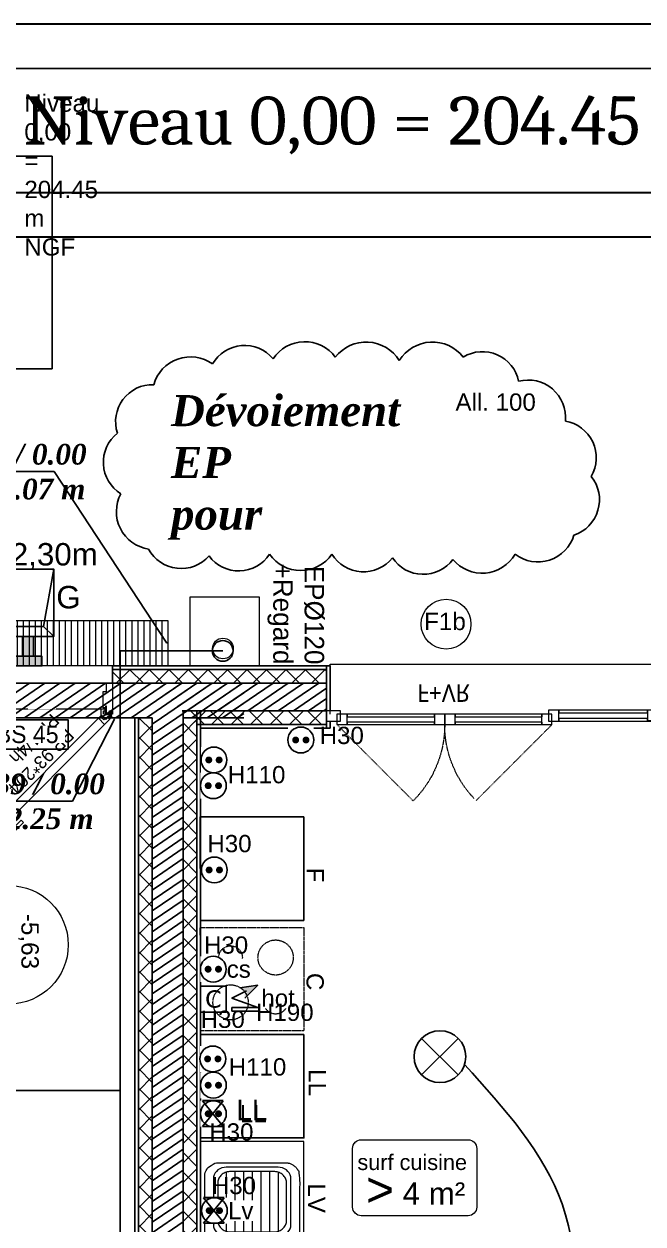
# Model space of a CAD drawing. Header units: millimetres. Extents: x 522027 to 600964, y -380282 to -298602.
# Drawn here: x 572966 to 576556, y -338889 to -331936 of the extents above; entities that cross this region are included whole.
import ezdxf

# ---------------------------------------------------------------- set-up
doc = ezdxf.new("R2010")
doc.units = ezdxf.units.MM
doc.set_wipeout_variables(frame=1)
doc.linetypes.add('Style de ligne -1', pattern=[0.41664, 0.20828, -0.20836])
doc.linetypes.add('Style de ligne -16', pattern=[0.192476, 0.123031, -0.069444])
for name, color, linetype in [('3-BAT C-Niveau -2', 7, 'Continuous'), ('prlm-EAU-EF', 161, 'Continuous'), ('prlm-EAU-EP', 141, 'Continuous'), ('prlm-EAU-EPEXT', 145, 'Continuous'), ('prlm-MOD', 64, 'Continuous')]:
    doc.layers.add(name, color=color, linetype=linetype)
doc.layers.add('prlm-ELEC-CFO', color=1, linetype='Continuous', lineweight=25)
doc.layers.add('prlm-ELEC-SSI', color=6, linetype='Continuous', lineweight=25)
doc.styles.add('Arial', font='arial.ttf')
doc.styles.add('Futura Book', font='')
doc.styles.add('Futura Std Book', font='')
doc.styles.add('Helvetica', font='arial.ttf')
doc.styles.add('Lucida Grande', font='')
doc.styles.add('prlm-eau-ep', font='timesbi.ttf', dxfattribs={"height": 18})
doc.styles.add('prlm-elec-cfo', font='comic.ttf', dxfattribs={"height": 12})
doc.styles.add('prlm-mod', font='cambriaz.ttf', dxfattribs={"height": 18})
doc.styles.add('prlm-sejc', font='arial.ttf', dxfattribs={"height": 20})
doc.styles.get("Standard").update_dxf_attribs({"font": 'arial.ttf'})
doc.styles.get('Futura Book').set_extended_font_data('Futura Book')
doc.styles.get('Futura Std Book').set_extended_font_data('Futura Std Book')
doc.styles.get('Lucida Grande').set_extended_font_data('Lucida Grande')
pattern_1 = [(34.276399, (505201.977, 142745.115), (-23.42441, 44.173488), [])]

# ---------------------------------------------------------------- blocks, each defined once
blk = doc.blocks.new('Evier 01 100x60')
at = {"color": 7, "linetype": 'Continuous', "lineweight": 13}
for p, q in [((7.5, -20), (42.5, -20)), ((7.88, -15), (42.12, -15)), ((42.12, -15), (42.5, -15)), ((7.5, -25), (42.5, -25)), ((7.5, -30), (42.5, -30)), ((7.5, -35), (42.5, -35)), ((7.5, -40), (42.5, -40)), ((7.88, -45), (42.12, -45)), ((42.12, -45), (42.5, -45))]:
    blk.add_line(p, q, dxfattribs=at)
at = {"color": 7, "linetype": 'Continuous', "lineweight": 13, "flags": 128}
for points in [[(-10, 0), (110, 0), (110, -60), (-10, -60)], [(50, -15), (50.11, -13.7), (50.45, -12.43), (51, -11.25), (51.75, -10.18), (52.68, -9.25), (53.75, -8.5), (54.93, -7.95), (56.2, -7.61), (57.5, -7.5), (87.5, -7.5), (88.8, -7.61), (90.07, -7.95), (91.25, -8.5), (92.32, -9.25), (93.25, -10.18), (94, -11.25), (94.55, -12.43), (94.89, -13.7), (95, -15), (95, -45), (94.89, -46.3), (94.55, -47.57), (94, -48.75), (93.25, -49.82), (92.32, -50.75), (91.25, -51.5), (90.07, -52.05), (88.8, -52.39), (87.5, -52.5), (57.5, -52.5), (56.2, -52.39), (54.93, -52.05), (53.75, -51.5), (52.68, -50.75), (51.75, -49.82), (51, -48.75), (50.45, -47.57), (50.11, -46.3), (50, -45), (50, -45), (45, -45), (44.9, -46.3), (44.6, -47.57), (44.11, -48.75), (43.44, -49.82), (42.62, -50.75), (41.67, -51.5), (40.61, -52.05), (39.49, -52.39), (38.33, -52.5), (11.67, -52.5), (10.51, -52.39), (9.39, -52.05), (8.33, -51.5), (7.38, -50.75), (6.56, -49.82), (5.89, -48.75), (5.4, -47.57), (5.1, -46.3), (5, -45), (5, -15), (5, -15), (5.1, -13.7), (5.4, -12.43), (5.89, -11.25), (6.56, -10.18), (7.38, -9.25), (8.33, -8.5), (9.39, -7.95), (10.51, -7.61), (11.67, -7.5), (38.33, -7.5), (39.49, -7.61), (40.61, -7.95), (41.67, -8.5), (42.62, -9.25), (43.44, -10.18), (44.11, -11.25), (44.6, -12.43), (44.9, -13.7), (45, -15), (50, -15)], [(35.83, -10), (36.41, -10.03), (36.99, -10.11), (37.56, -10.26), (38.11, -10.45), (38.65, -10.7), (39.17, -11), (39.66, -11.36), (40.12, -11.75), (40.55, -12.2), (40.94, -12.68), (41.29, -13.2), (41.61, -13.75), (41.88, -14.33), (42.1, -14.93), (42.27, -15.56), (42.4, -16.2), (42.47, -16.85), (42.5, -17.5), (42.5, -42.5), (42.5, -42.5), (42.47, -43.15), (42.4, -43.8), (42.27, -44.44), (42.1, -45.07), (41.88, -45.67), (41.61, -46.25), (41.29, -46.8), (40.94, -47.32), (40.55, -47.8), (40.12, -48.25), (39.66, -48.64), (39.17, -49), (38.65, -49.3), (38.11, -49.55), (37.56, -49.74), (36.99, -49.89), (36.41, -49.97), (35.83, -50), (14.17, -50), (13.59, -49.97), (13.01, -49.89), (12.44, -49.74), (11.89, -49.55), (11.35, -49.3), (10.83, -49), (10.34, -48.64), (9.88, -48.25), (9.45, -47.8), (9.06, -47.32), (8.71, -46.8), (8.39, -46.25), (8.12, -45.67), (7.9, -45.07), (7.73, -44.44), (7.6, -43.8), (7.53, -43.15), (7.5, -42.5), (7.5, -17.5), (7.53, -16.85), (7.6, -16.2), (7.73, -15.56), (7.9, -14.93), (8.12, -14.33), (8.39, -13.75), (8.71, -13.2), (9.06, -12.68), (9.45, -12.2), (9.88, -11.75), (10.34, -11.36), (10.83, -11), (11.35, -10.7), (11.89, -10.45), (12.44, -10.26), (13.01, -10.11), (13.59, -10.03), (14.17, -10), (35.83, -10)], [(85.83, -10), (86.41, -10.03), (86.99, -10.1), (87.56, -10.23), (88.11, -10.4), (88.65, -10.62), (89.17, -10.89), (89.66, -11.21), (90.12, -11.56), (90.55, -11.95), (90.94, -12.38), (91.29, -12.84), (91.61, -13.33), (91.88, -13.85), (92.1, -14.39), (92.27, -14.94), (92.4, -15.51), (92.47, -16.09), (92.5, -16.67), (92.5, -43.33), (92.5, -43.33), (92.47, -43.91), (92.4, -44.49), (92.27, -45.06), (92.1, -45.61), (91.88, -46.15), (91.61, -46.67), (91.29, -47.16), (90.94, -47.62), (90.55, -48.05), (90.12, -48.44), (89.66, -48.79), (89.17, -49.11), (88.65, -49.38), (88.11, -49.6), (87.56, -49.77), (86.99, -49.9), (86.41, -49.97), (85.83, -50), (59.17, -50), (59.17, -50), (58.59, -49.97), (58.01, -49.9), (57.44, -49.77), (56.89, -49.6), (56.35, -49.38), (55.83, -49.11), (55.34, -48.79), (54.88, -48.44), (54.45, -48.05), (54.06, -47.62), (53.71, -47.16), (53.39, -46.67), (53.12, -46.15), (52.9, -45.61), (52.73, -45.06), (52.6, -44.49), (52.53, -43.91), (52.5, -43.33), (52.5, -16.67), (52.53, -16.09), (52.6, -15.51), (52.73, -14.94), (52.9, -14.39), (53.12, -13.85), (53.39, -13.33), (53.71, -12.84), (54.06, -12.38), (54.45, -11.95), (54.88, -11.56), (55.34, -11.21), (55.83, -10.89), (56.35, -10.62), (56.89, -10.4), (57.44, -10.23), (58.01, -10.1), (58.59, -10.03), (59.17, -10), (85.83, -10)]]:
    blk.add_lwpolyline(points, close=True, dxfattribs=at)
at = {"color": 7, "linetype": 'Continuous', "lineweight": 13}
blk.add_ellipse((85, -17), major_axis=(3.54, 0), ratio=1, dxfattribs=at)
blk.add_open_spline([(89.6, -2.5), (91.72, -2.5), (95.38, -4.69), (97.5, -8.49), (97.5, -30), (97.5, -51.51), (95.38, -55.31), (91.72, -57.5), (50, -57.5), (8.28, -57.5), (4.62, -55.31), (2.5, -51.51), (2.5, -30), (2.5, -8.49), (4.62, -4.69), (8.28, -2.5), (49.47, -2.5), (89.6, -2.5)], degree=2, knots=[0, 0, 0, 0.007967, 0.015935, 0.023902, 0.172105, 0.180072, 0.18804, 0.196007, 0.501992, 0.509959, 0.517926, 0.525894, 0.674097, 0.682064, 0.690032, 0.697999, 1, 1, 1], dxfattribs=at)
blk = doc.blocks.new('Groupe-60-1')
at = {"color": 7, "linetype": 'Style de ligne -1', "lineweight": 13, "flags": 128}
blk.add_lwpolyline([(15765.96, -45862.33), (15777.15, -45921.28), (15718.2, -45932.47), (15707.01, -45873.53)], close=True, dxfattribs=at)
at = {"color": 7, "linetype": 'Style de ligne -1', "lineweight": 13}
for points in [[(15747.34, -45874.19), (15745.09, -45875.75), (15742.75, -45880.68), (15743.19, -45886.11), (15746.3, -45890.58), (15751.25, -45892.91), (15756.7, -45892.46), (15761.21, -45889.35), (15763.55, -45884.43), (15763.11, -45879), (15760, -45874.52), (15755.05, -45872.19), (15749.59, -45872.64), (15747.34, -45874.19)], [(15731.37, -45892.98), (15732.87, -45891.94), (15734.43, -45888.66), (15734.14, -45885.04), (15732.06, -45882.05), (15728.76, -45880.5), (15725.13, -45880.8), (15722.12, -45882.87), (15720.56, -45886.16), (15720.86, -45889.78), (15722.93, -45892.76), (15726.23, -45894.31), (15729.86, -45894.01), (15731.37, -45892.98)], [(15738.14, -45921.29), (15740.39, -45919.74), (15742.73, -45914.81), (15742.29, -45909.38), (15739.18, -45904.9), (15734.23, -45902.58), (15728.78, -45903.03), (15724.27, -45906.13), (15721.93, -45911.06), (15722.37, -45916.49), (15725.48, -45920.97), (15730.43, -45923.29), (15735.88, -45922.84), (15738.14, -45921.29)], [(15754.11, -45902.51), (15752.61, -45903.54), (15751.05, -45906.83), (15751.34, -45910.45), (15753.42, -45913.43), (15756.71, -45914.98), (15760.35, -45914.68), (15763.35, -45912.61), (15764.92, -45909.33), (15764.62, -45905.71), (15762.55, -45902.72), (15759.25, -45901.17), (15755.61, -45901.47), (15754.11, -45902.51)]]:
    blk.add_open_spline(points, degree=2, dxfattribs=at)
blk = doc.blocks.new('FENETRE TYPE 1')
at = {"color": 7, "linetype": 'Style de ligne -1', "lineweight": 5}
for p, q in [((48.17, 60.17), (4, 16)), ((84.68, 59.99), (128.67, 16))]:
    blk.add_line(p, q, dxfattribs=at)
at = {"color": 7, "linetype": 'Continuous', "lineweight": 13}
blk.add_line((0, 16), (0, 14), dxfattribs=at)
at = {"color": 7, "linetype": 'Continuous', "lineweight": 25, "flags": 128}
for points in [[(-2, 18), (0, 18), (0, 14)], [(192, 18), (190, 18), (190, 14)], [(0, 8), (0, -18), (-2, -18)], [(190, 7.7), (190, -18), (192, -18)]]:
    blk.add_lwpolyline(points, dxfattribs=at)
at = {"color": 7, "linetype": 'Continuous', "lineweight": 13, "flags": 128}
for points in [[(-2, 14), (6, 14), (6, 8), (-2, 8)], [(4, 16), (10, 16), (10, 10), (4, 10)], [(10, 16), (60.46, 16), (60.46, 14.5), (10, 14.5)], [(60.46, 16), (66.46, 16), (66.46, 10), (60.46, 10)], [(66.46, 16), (72.46, 16), (72.46, 10), (66.46, 10)], [(72.46, 16), (123.05, 16), (123.05, 14.5), (72.46, 14.5)], [(122.67, 16), (128.67, 16), (128.67, 10), (122.67, 10)], [(126.67, 14), (132.67, 14), (132.67, 7.7), (126.67, 7.7)], [(132.67, 14), (184, 14), (184, 12.5), (132.67, 12.5)], [(184, 14), (192.25, 14), (192.25, 7.7), (184, 7.7)], [(10, 11.5), (60.46, 11.5), (60.46, 10), (10, 10)], [(72.46, 11.5), (123.05, 11.5), (123.05, 10), (72.46, 10)], [(132.67, 9.2), (184, 9.2), (184, 7.7), (132.67, 7.7)], [(184, 13.7), (190, 13.7), (190, 7.7), (184, 7.7)]]:
    blk.add_lwpolyline(points, close=True, dxfattribs=at)
blk.add_lwpolyline([(0, 10), (0, -19), (190, -19), (190, 10)], dxfattribs=at)
at = {"color": 7, "linetype": 'Style de ligne -1', "lineweight": 5}
for centre, radius, start, end in [((4, 16), 62.46, 360, 45), ((128.67, 16), 62.21, 136.63922, 180)]:
    blk.add_arc(centre, radius, start, end, dxfattribs=at)
at = {"color": 7, "insert": (50.38, 2.81), "char_height": 10.161, "attachment_point": 1, "line_spacing_factor": 0.978845, "style": 'Lucida Grande'}
blk.add_mtext('F+VR ', dxfattribs=at)
blk = doc.blocks.new('Groupe-108-1')
at = {"color": 7, "linetype": 'Continuous', "lineweight": 5}
blk.add_line((15606.26, -45937.84), (15593.47, -45870.31), dxfattribs=at)
blk.add_circle((15599.86, -45904.08), 34.37, dxfattribs=at)
at = {"color": 7, "insert": (15596.74, -45904.56), "char_height": 10.069, "width": 91.6838, "attachment_point": 2, "rotation": 280.72359, "line_spacing_factor": 0.962448, "style": 'Arial'}
blk.add_mtext('198,82\\PNGF', dxfattribs=at)
at = {"color": 7, "insert": (15613.49, -45883.22), "char_height": 10.069, "attachment_point": 1, "rotation": 280.72359, "line_spacing_factor": 0.962448, "style": 'Arial'}
blk.add_mtext('-5,63', dxfattribs=at)
blk = doc.blocks.new('Groupe-123-1')
at = {"color": 7, "linetype": 'Continuous', "lineweight": 5}
blk.add_circle((15814.32, -45674.35), 14.45, dxfattribs=at)
at = {"color": 7, "insert": (15800.5, -45670.24), "char_height": 10.087, "attachment_point": 1, "rotation": 10.72359, "line_spacing_factor": 0.834288, "style": 'Helvetica'}
blk.add_mtext('F1b', dxfattribs=at)
blk = doc.blocks.new('Groupe-164-1')
at = {"color": 7, "linetype": 'Continuous', "lineweight": 5}
blk.add_circle((15689.81, -45712.29), 6, dxfattribs=at)
blk = doc.blocks.new('Groupe-165-1')
at = {"color": 7, "linetype": 'Continuous', "lineweight": 13, "flags": 128}
blk.add_lwpolyline([(15665.58, -45686.48), (15704.88, -45679.03), (15712.32, -45718.34), (15673.02, -45725.78)], close=True, dxfattribs=at)
at = {"color": 7}
blk.add_blockref('Groupe-164-1', (0, 0), dxfattribs=at)
at = {"color": 7, "insert": (15749.19, -45710.5), "char_height": 11.327, "attachment_point": 3, "rotation": 280.72359, "line_spacing_factor": 0.962448, "style": 'Futura Std Book'}
blk.add_mtext('EPØ120\\P+Regard', dxfattribs=at)
blk = doc.blocks.new('Groupe-182-1')
at = {"color": 8, "linetype": 'Continuous', "lineweight": 5, "true_color": 0x808080}
for p, q in [((15645.13, -45704.31), (15650.02, -45730.13)), ((15648.57, -45703.66), (15653.46, -45729.48)), ((15652.01, -45703.01), (15656.9, -45728.83)), ((15607.3, -45711.47), (15612.19, -45737.3)), ((15610.74, -45710.82), (15615.63, -45736.65)), ((15614.18, -45710.17), (15619.07, -45735.99)), ((15617.62, -45709.52), (15622.51, -45735.34)), ((15621.06, -45708.87), (15625.95, -45734.69)), ((15624.5, -45708.22), (15629.39, -45734.04)), ((15627.94, -45707.57), (15632.83, -45733.39)), ((15631.38, -45706.92), (15636.27, -45732.74)), ((15634.82, -45706.26), (15639.71, -45732.09)), ((15638.25, -45705.61), (15643.14, -45731.44)), ((15641.69, -45704.96), (15646.58, -45730.78)), ((15569.48, -45718.64), (15574.37, -45744.46)), ((15572.92, -45717.99), (15577.81, -45743.81)), ((15576.35, -45717.34), (15581.24, -45743.16)), ((15579.79, -45716.68), (15584.68, -45742.51)), ((15583.23, -45716.03), (15588.12, -45741.86)), ((15586.67, -45715.38), (15591.56, -45741.2)), ((15590.11, -45714.73), (15595, -45740.55)), ((15593.55, -45714.08), (15598.44, -45739.9)), ((15596.99, -45713.43), (15601.88, -45739.25)), ((15600.43, -45712.78), (15605.32, -45738.6)), ((15603.87, -45712.13), (15608.76, -45737.95)), ((15535.09, -45725.15), (15539.98, -45750.97)), ((15538.53, -45724.5), (15543.42, -45750.32)), ((15541.97, -45723.85), (15546.86, -45749.67)), ((15545.4, -45723.2), (15550.29, -45749.02)), ((15548.84, -45722.55), (15553.73, -45748.37)), ((15552.28, -45721.89), (15557.17, -45747.72)), ((15555.72, -45721.24), (15560.61, -45747.07)), ((15559.16, -45720.59), (15564.05, -45746.41)), ((15562.6, -45719.94), (15567.49, -45745.76)), ((15566.04, -45719.29), (15570.93, -45745.11)), ((15497.26, -45732.31), (15502.15, -45758.14)), ((15500.7, -45731.66), (15505.59, -45757.49)), ((15504.14, -45731.01), (15509.03, -45756.83)), ((15507.58, -45730.36), (15512.47, -45756.18)), ((15511.02, -45729.71), (15515.91, -45755.53)), ((15514.45, -45729.06), (15519.34, -45754.88)), ((15517.89, -45728.41), (15522.78, -45754.23)), ((15521.33, -45727.76), (15526.22, -45753.58)), ((15524.77, -45727.1), (15529.66, -45752.93)), ((15528.21, -45726.45), (15533.1, -45752.28)), ((15531.65, -45725.8), (15536.54, -45751.62)), ((15483.5, -45734.92), (15488.39, -45760.74)), ((15486.94, -45734.27), (15491.83, -45760.09)), ((15490.38, -45733.62), (15495.27, -45759.44)), ((15493.82, -45732.97), (15498.71, -45758.79))]:
    blk.add_line(p, q, dxfattribs=at)
at = {"color": 7, "linetype": 'Continuous', "lineweight": 13}
blk.add_line((15655.45, -45702.36), (15660.34, -45728.18), dxfattribs=at)
at = {"color": 7, "linetype": 'Continuous', "lineweight": 13, "flags": 128}
blk.add_lwpolyline([(15655.45, -45702.36), (15660.34, -45728.18), (15484.96, -45761.39), (15480.07, -45735.57)], close=True, dxfattribs=at)
blk = doc.blocks.new('PORTES 93_204')
at = {"color": 7, "linetype": 'Continuous', "lineweight": 18}
blk.add_line((10.41, 11.34), (6.87, 14.87), dxfattribs=at)
at = {"color": 7, "linetype": 'Continuous', "lineweight": 5}
blk.add_line((3.44, 8.68), (3.44, 9.56), dxfattribs=at)
at = {"color": 8, "linetype": 'Style de ligne -16', "lineweight": 18, "true_color": 0x808080}
blk.add_line((9.01, 6.14), (9.01, 11.14), dxfattribs=at)
at = {"color": 7, "linetype": 'Continuous', "lineweight": 13, "flags": 128}
for points in [[(3.82, 11.82), (4.88, 10.76), (6.14, 12.01), (8.61, 9.54), (73.71, 74.64), (71.24, 77.12), (72.5, 78.38), (71.44, 79.44)], [(2.24, -8.95), (2.24, 9.05), (5.8, 9.05), (5.8, 4.24), (6.3, 4.24), (6.3, 5.35), (7.6, 5.35), (7.6, -4.15), (5.8, -4.15), (5.8, -8.95)], [(102.76, 9.05), (99.2, 9.05), (99.2, 4.24), (98.7, 4.24), (98.7, 5.35), (97.4, 5.35), (97.4, -4.15), (99.2, -4.15), (99.2, -8.95), (102.76, -8.95)]]:
    blk.add_lwpolyline(points, close=True, dxfattribs=at)
at = {"color": 7, "linetype": 'Continuous', "lineweight": 18, "flags": 128}
for points in [[(62.4, 80.3), (63.81, 78.88), (55.33, 70.4), (53.91, 71.81)], [(63.64, 78.71), (66.4, 75.94), (65.34, 74.88), (62.58, 77.65)], [(67.54, 77.07), (68.3, 76.3), (64.98, 72.98), (64.21, 73.75)], [(69.29, 68.68), (68.52, 69.44), (71.84, 72.77), (72.61, 72)], [(73.18, 67.04), (70.42, 69.81), (71.48, 70.87), (74.24, 68.1)], [(71.24, 62.27), (69.82, 63.68), (74.77, 68.63), (76.19, 67.22)], [(6.62, 11.53), (7.29, 12.2), (8.6, 10.88), (7.94, 10.22)], [(5.88, 4.34), (5.88, 5.84), (6.02, 5.98), (6.7, 5.98), (7.12, 5.56), (7.12, 5.44), (6.2, 5.44), (6.2, 4.34)], [(99.12, 4.34), (99.12, 5.84), (98.98, 5.98), (98.3, 5.98), (97.88, 5.56), (97.88, 5.44), (98.8, 5.44), (98.8, 4.34)]]:
    blk.add_lwpolyline(points, close=True, dxfattribs=at)
at = {"color": 8, "linetype": 'Style de ligne -16', "lineweight": 18, "true_color": 0x808080, "flags": 128}
for points in [[(82.53, 16.14), (82.53, 18.14), (94.53, 18.14), (94.53, 16.14)], [(92.78, 12.23), (92.78, 16.14), (94.28, 16.14), (94.28, 12.23)], [(4.69, 11.14), (4.69, 9.64), (6.47, 9.64), (6.47, 6.14), (98.53, 6.14), (98.53, 9.64), (100.31, 9.64), (100.31, 11.14)], [(6.47, 8.96), (7.41, 8.96), (7.41, 7.1), (6.47, 7.1)], [(91.18, 11.14), (91.18, 12.23), (95.88, 12.23), (95.88, 11.14)], [(88.03, -0.86), (88.03, 1.14), (95.03, 1.14), (95.03, -0.86)], [(91.18, 5.05), (91.18, 6.14), (95.88, 6.14), (95.88, 5.05)], [(92.78, 1.14), (92.78, 5.05), (94.28, 5.05), (94.28, 1.14)]]:
    blk.add_lwpolyline(points, close=True, dxfattribs=at)
at = {"color": 7, "linetype": 'Continuous', "lineweight": 5, "flags": 128}
for points in [[(2.73, 9.05), (4.75, 9.05), (4.75, 8.68), (2.73, 8.68)], [(2.87, 8.68), (3.44, 8.68), (3.44, 6.99), (2.87, 6.99)], [(3.44, 8.68), (4.01, 8.68), (4.01, 6.99), (3.44, 6.99)]]:
    blk.add_lwpolyline(points, close=True, dxfattribs=at)
for points in [[(3.07, 9.05), (3.07, 9.85, 0.143165), (3.44, 9.74, 0.143165), (3.81, 9.85), (3.81, 9.05)], [(4.58, 11.05), (4.11, 10.58, 0.143165), (3.92, 10.92, 0.143165), (3.58, 11.1), (4.06, 11.58)], [(4.69, 10.06), (4.02, 10.06, 0.143165), (4.13, 10.43, 0.143165), (4.02, 10.8), (4.69, 10.8)]]:
    blk.add_lwpolyline(points, format="xyb", close=True, dxfattribs=at)
at = {"color": 8, "linetype": 'Style de ligne -16', "lineweight": 18, "true_color": 0x808080, "flags": 128}
blk.add_lwpolyline([(6.19, 9.08), (5.61, 9.26), (4.75, 9.26), (4.75, 9.54), (5.55, 9.54), (6.23, 9.2), (6.19, 9.08)], dxfattribs=at)
at = {"color": 7, "linetype": 'Continuous', "lineweight": 18, "flags": 128}
blk.add_lwpolyline([(6.34, 11.42), (5.8, 11.14), (5.19, 10.53), (4.99, 10.73), (5.56, 11.3), (6.28, 11.53), (6.34, 11.42)], dxfattribs=at)
at = {"color": 7, "linetype": 'Continuous', "lineweight": 5}
for radius in [0.689, 0.429]:
    blk.add_circle((3.44, 10.43), radius, dxfattribs=at)
at = {"color": 8, "linetype": 'Style de ligne -16', "lineweight": 18, "true_color": 0x808080}
blk.add_arc((3.44, 10.43), 96.88, 0.41991, 44.53278, dxfattribs=at)
at = {"color": 7, "insert": (23.88, 22.06), "char_height": 7.552, "attachment_point": 1, "rotation": 45, "line_spacing_factor": 0.962448, "style": 'Futura Book'}
blk.add_mtext('PP 93*204\\PPF 1/4h\\P', dxfattribs=at)
blk = doc.blocks.new('xi.PC')
at = {"color": 0, "lineweight": 5}
blk.add_wipeout([(-7.5, -7.5), (7.5, -7.5), (7.5, 7.5), (-7.5, 7.5)], dxfattribs=at).dxf.layer = 'prlm-ELEC-CFO'
at = {"layer": 'prlm-ELEC-CFO', "color": 0, "linetype": 'ByBlock', "lineweight": 5, "const_width": 2}
for points in [[(-4, 0, 1), (-2, 0, 1)], [(2, 0, 1), (4, 0, 1)]]:
    blk.add_lwpolyline(points, format="xyb", close=True, dxfattribs=at)
at = {"layer": 'prlm-ELEC-CFO', "color": 0, "linetype": 'ByBlock', "lineweight": -2}
blk.add_circle((0, 0), 7.5, dxfattribs=at)
blk = doc.blocks.new('xi.lumG')
at = {"layer": 'prlm-ELEC-CFO', "ltscale": 0.01}
for points in [[(-3.15, 7.1), (-3.15, -4.37), (3.15, -4.37), (3.15, 7.1)], [(-8.04, -4.37), (-8.04, -10.03), (8.04, -10.03), (8.04, -4.37)]]:
    blk.add_hatch(color=0, dxfattribs=at).paths.add_polyline_path(points)
at = {"layer": 'prlm-ELEC-CFO', "color": 0, "ltscale": 0.01}
for points in [[(-15, 45.97), (15, 45.97), (15, 7.1), (-15, 7.1)], [(-3.15, 7.1), (3.15, 7.1), (3.15, -4.37), (-3.15, -4.37)], [(-8.04, -4.37), (8.04, -4.37), (8.04, -10.03), (-8.04, -10.03)]]:
    blk.add_lwpolyline(points, close=True, dxfattribs=at)
at = {"layer": 'prlm-ELEC-CFO', "color": 0, "ltscale": 0.01, "flags": 128}
for points in [[(-15, 45.97), (-8.97, 12.82), (-15, 7.1)], [(15, 45.97), (8.97, 12.82), (15, 7.1)], [(-8.97, 12.82), (8.97, 12.82)]]:
    blk.add_lwpolyline(points, dxfattribs=at)
blk = doc.blocks.new('xi.bs45')
at = {"layer": 'prlm-ELEC-SSI', "color": 0, "linetype": 'ByBlock', "lineweight": -2}
blk.add_lwpolyline([(-23.46, 17), (23.46, 17), (23.46, 0), (-23.46, 0)], close=True, dxfattribs=at)
at = {"layer": 'prlm-ELEC-SSI', "color": 0, "linetype": 'ByBlock', "lineweight": -2, "insert": (-0.24, 8.39), "char_height": 10, "width": 43.7694, "attachment_point": 5, "style": 'prlm-elec-cfo', "bg_fill": 3, "box_fill_scale": 1, "bg_fill_color": 256, "bg_fill_transparency": 0}
blk.add_mtext('BS 45', dxfattribs=at)
blk = doc.blocks.new('xi.LL')
at = {"color": 0, "lineweight": 5}
blk.add_wipeout([(-7.5, -7.5), (7.5, -7.5), (7.5, 7.5), (-7.5, 7.5)], dxfattribs=at).dxf.layer = 'prlm-ELEC-CFO'
at = {"layer": 'prlm-ELEC-CFO', "color": 0, "linetype": 'ByBlock', "lineweight": 5, "const_width": 2}
for points in [[(-4, 0, 1), (-2, 0, 1)], [(2, 0, 1), (4, 0, 1)]]:
    blk.add_lwpolyline(points, format="xyb", close=True, dxfattribs=at)
at = {"layer": 'prlm-ELEC-CFO', "color": 0, "linetype": 'ByBlock', "lineweight": -2}
blk.add_circle((0, 0), 7.5, dxfattribs=at)
blk = doc.blocks.new('xi.HOT')
at = {"layer": 'prlm-ELEC-CFO', "lineweight": 5}
blk.add_hatch(color=0, dxfattribs=at).paths.add_polyline_path([(-3, 6), (-0.1, 3.7), (0, 0), (7.5, 7.5)])
at = {"layer": 'prlm-ELEC-CFO', "color": 0}
for points in [[(-3, 6), (7.5, 7.5), (0, 0)], [(0.95, 4.23), (-7.5, 0), (7.5, -5.5), (-7.5, -5.5), (-7.5, -7.5), (7.5, -7.5)]]:
    blk.add_lwpolyline(points, dxfattribs=at)
blk = doc.blocks.new('xi.PCS')
at = {"color": 0, "lineweight": 5}
blk.add_wipeout([(-7.5, -7.5), (7.5, -7.5), (7.5, 7.5), (-7.5, 7.5)], dxfattribs=at).dxf.layer = 'prlm-ELEC-CFO'
at = {"layer": 'prlm-ELEC-CFO', "color": 0, "linetype": 'ByBlock', "lineweight": 5, "const_width": 2}
for points in [[(-4, 0, 1), (-2, 0, 1)], [(2, 0, 1), (4, 0, 1)]]:
    blk.add_lwpolyline(points, format="xyb", close=True, dxfattribs=at)
at = {"layer": 'prlm-ELEC-CFO', "color": 0, "linetype": 'ByBlock', "lineweight": -2}
blk.add_circle((0, 0), 7.5, dxfattribs=at)
blk = doc.blocks.new('xi.SF32')
at = {"layer": 'prlm-ELEC-CFO', "color": 0, "flags": 128}
blk.add_lwpolyline([(-7.5, -7.5), (7.5, -7.5), (7.5, 7.5), (-7.5, 7.5)], close=True, dxfattribs=at)
at = {"layer": 'prlm-ELEC-CFO', "color": 0, "linetype": 'ByBlock', "insert": (0, 0), "char_height": 10, "width": 11.36, "attachment_point": 5}
blk.add_mtext('{\\fVerdana|b0|i0|c0|p34;C}', dxfattribs=at)
blk = doc.blocks.new('xi.LV')
at = {"color": 0, "lineweight": 5}
blk.add_wipeout([(-7.5, -7.5), (7.5, -7.5), (7.5, 7.5), (-7.5, 7.5)], dxfattribs=at).dxf.layer = 'prlm-ELEC-CFO'
at = {"layer": 'prlm-ELEC-CFO', "color": 0, "linetype": 'ByBlock', "lineweight": 5, "const_width": 2}
for points in [[(-4, 0, 1), (-2, 0, 1)], [(2, 0, 1), (4, 0, 1)]]:
    blk.add_lwpolyline(points, format="xyb", close=True, dxfattribs=at)
at = {"layer": 'prlm-ELEC-CFO', "color": 0, "linetype": 'ByBlock', "lineweight": -2}
blk.add_circle((0, 0), 7.5, dxfattribs=at)
blk = doc.blocks.new('xi.PCHT')
at = {"color": 0, "lineweight": 5}
blk.add_wipeout([(-7.5, -7.5), (7.5, -7.5), (7.5, 7.5), (-7.5, 7.5)], dxfattribs=at).dxf.layer = 'prlm-ELEC-CFO'
at = {"layer": 'prlm-ELEC-CFO', "color": 0, "linetype": 'ByBlock', "lineweight": 5, "const_width": 2}
for points in [[(-4, 0, 1), (-2, 0, 1)], [(2, 0, 1), (4, 0, 1)]]:
    blk.add_lwpolyline(points, format="xyb", close=True, dxfattribs=at)
at = {"layer": 'prlm-ELEC-CFO', "color": 0, "linetype": 'ByBlock', "lineweight": -2}
blk.add_circle((0, 0), 7.5, dxfattribs=at)
blk = doc.blocks.new('xi.PTCE')
at = {"layer": 'prlm-ELEC-CFO', "color": 0}
for points in [[(-10.61, 10.61), (10.61, -10.61)], [(10.61, 10.61), (-10.61, -10.61)]]:
    blk.add_lwpolyline(points, dxfattribs=at)
at = {"layer": 'prlm-ELEC-CFO', "color": 0, "linetype": 'ByBlock'}
blk.add_circle((0, 0), 15, dxfattribs=at)
blk = doc.blocks.new('xi.4m²')
at = {"color": 0}
blk.add_wipeout([(-34.54, 20.54), (34.54, 20.54), (34.54, -20.54), (-34.54, -20.54)], dxfattribs=at).dxf.layer = 'prlm-ELEC-CFO'
at = {"layer": 'prlm-ELEC-CFO', "color": 0, "lineweight": 13}
blk.add_lwpolyline([(-31, 22), (31, 22, -0.414214), (36, 17), (36, -17, -0.414214), (31, -22), (-31, -22, -0.414214), (-36, -17), (-36, 17, -0.414214)], format="xyb", close=True, dxfattribs=at)
at = {"layer": 'prlm-ELEC-CFO', "color": 0, "attachment_point": 6, "line_spacing_factor": 0.8, "style": 'prlm-sejc'}
for s, insert, char_height in [('surf cuisine', (30.36, 8.9), 9), ('4 m²', (29.31, -9.19), 13)]:
    blk.add_mtext(s, dxfattribs=dict(at, insert=insert, char_height=char_height))
at = {"layer": 'prlm-ELEC-CFO', "color": 0, "style": 'prlm-sejc', "flags": 8}
blk.add_attdef('?', (-28.3, -16.79), '', height=20, dxfattribs=at)

msp = doc.modelspace()

# ---------------------------------------------------------------- hatches: boundary and pattern name
at = {"layer": '3-BAT C-Niveau -2'}
h = msp.add_hatch(dxfattribs=at)
h.set_pattern_fill('02_ISOLANT', color=256, scale=10, angle=-0.00001, style=0, pattern_type=2)
h.set_pattern_definition([(44.999993, (505019.33, 142779.7), (-56.568536, 56.568549), []), (134.999993, (505019.33, 142779.7), (56.568549, 56.568536), [])])
h.paths.add_polyline_path([(573479.9, -335675.6), (573479.9, -335755.6), (573677.3, -335755.6), (573677.3, -335675.6)])
h = msp.add_hatch(dxfattribs=at)
h.set_pattern_fill('02_ISOLANT', color=256, scale=10, angle=-0.00001, style=0, pattern_type=2)
h.set_pattern_definition([(44.999993, (505019.33, 142779.7), (-56.568536, 56.568549), []), (134.999993, (505019.33, 142779.7), (56.568549, 56.568536), [])])
h.paths.add_polyline_path([(573630.6, -335675.6), (573715, -335755.6), (574721.3, -335755.6), (574721.3, -335675.6)])
h = msp.add_hatch(dxfattribs=at)
h.set_pattern_fill('MURS MACONNERIE-2', color=256, scale=10, angle=-10.7236, style=0, pattern_type=2)
h.set_pattern_definition(pattern_1)
h.paths.add_polyline_path([(565411.7, -335755.6), (565591.7, -335955.6), (574240.3, -335955.6), (574240.3, -335755.6)])
h = msp.add_hatch(dxfattribs=at)
h.set_pattern_fill('MURS MACONNERIE-2', color=256, scale=10, angle=-10.7236, style=0, pattern_type=2)
h.set_pattern_definition(pattern_1)
h.paths.add_polyline_path([(573715, -335755.6), (573883.9, -335915.6), (574721.3, -335915.6), (574721.3, -335755.6)])
h = msp.add_hatch(dxfattribs=at)
h.set_pattern_fill('02_ISOLANT', color=256, scale=10, angle=-0.00001, style=0, pattern_type=2)
h.set_pattern_definition([(44.999993, (505019.33, 142779.7), (-56.568536, 56.568549), []), (134.999993, (505019.33, 142779.7), (56.568549, 56.568536), [])])
h.paths.add_polyline_path([(573883.9, -335915.6), (573968.4, -335995.6), (574721.3, -335995.6), (574721.3, -335915.6)])
h = msp.add_hatch(dxfattribs=at)
h.set_pattern_fill('02_ISOLANT', color=256, scale=10, angle=-90.00001, style=0, pattern_type=2)
h.set_pattern_definition([(314.999993, (505019.33, 142779.7), (56.568549, 56.568536), []), (44.999993, (505019.33, 142779.7), (56.568536, -56.568549), [])])
h.paths.add_polyline_path([(573969.5, -335915.6), (573889.5, -335915.6), (573889.5, -339630.2), (573969.5, -339630.2)])
h = msp.add_hatch(dxfattribs=at)
h.set_pattern_fill('02_ISOLANT', color=256, scale=10, angle=89.99999, style=0, pattern_type=2)
h.set_pattern_definition([(134.999993, (505019.33, 142779.7), (-56.568549, -56.568536), []), (224.999993, (505019.33, 142779.7), (-56.568536, 56.568549), [])])
h.paths.add_polyline_path([(573629.5, -342629.2), (573709.5, -342629.2), (573709.5, -335955.6), (573629.5, -335955.6)])
h = msp.add_hatch(dxfattribs=at)
h.set_pattern_fill('MURS MACONNERIE-2', color=256, scale=10, angle=-10.7236, style=0, pattern_type=2)
h.set_pattern_definition(pattern_1)
h.paths.add_polyline_path([(573889.5, -342639.2), (573889.5, -335955.6), (573709.5, -335955.6), (573709.5, -342639.2)])

# ---------------------------------------------------------------- linework, layer by layer
at = {"ltscale": 50.8, "flags": 128}
for points in [[(574588.6, -336530.4), (574588.9, -337130.4), (573988.9, -337130.7), (573988.6, -336530.7)], [(574589.2, -337790.3), (574589.5, -338390.3), (573989.5, -338390.6), (573989.2, -337790.6)]]:
    msp.add_lwpolyline(points, close=True, dxfattribs=at)
at = {"layer": '3-BAT C-Niveau -2'}
for p, q in [((573479.9, -335655.6), (573677.3, -335655.6)), ((573479.9, -335655.6), (573677.3, -335655.6)), ((573479.9, -335755.6), (573479.9, -335655.6)), ((573479.9, -335675.6), (573677.3, -335675.6)), ((573609.5, -335655.6), (574721.3, -335655.6)), ((573609.5, -335655.6), (574721.3, -335655.6)), ((573630.6, -335675.6), (574721.3, -335675.6)), ((574721.3, -336015.6), (574721.3, -335655.6)), ((566271.5, -335755.6), (574240.3, -335755.6)), ((566271.5, -335755.6), (574240.3, -335755.6)), ((573479.9, -335755.6), (573677.3, -335755.6)), ((573479.9, -335755.6), (573677.3, -335755.6)), ((573715, -335755.6), (574721.3, -335755.6)), ((573715, -335755.6), (574721.3, -335755.6)), ((573883.9, -335915.6), (574721.3, -335915.6)), ((573889.5, -335915.6), (573889.5, -339630.2)), ((573889.5, -335915.6), (573889.5, -339630.2)), ((573889.5, -335915.6), (573989.5, -335915.6)), ((573969.5, -335915.6), (573969.5, -339630.2)), ((573989.5, -335915.6), (573989.5, -339630.2)), ((573989.5, -335915.6), (573989.5, -339630.2)), ((565591.7, -335955.6), (573709.5, -335955.6)), ((570066.9, -335955.6), (573709.5, -335955.6)), ((573609.5, -342629.2), (573609.5, -335955.6)), ((573609.5, -342629.2), (573609.5, -335955.6)), ((573629.5, -342629.2), (573629.5, -335955.6)), ((573709.5, -342629.2), (573709.5, -335955.6)), ((573709.5, -342629.2), (573709.5, -335955.6)), ((573709.5, -335955.6), (573709.5, -342639.2)), ((573709.5, -335955.6), (573709.5, -338216.2)), ((573889.5, -335955.6), (574240.3, -335955.6)), ((573889.5, -335955.6), (574240.3, -335955.6)), ((573889.5, -335955.6), (573889.5, -342639.2)), ((573889.5, -335955.6), (573889.5, -342639.2)), ((573968.4, -335995.6), (574721.3, -335995.6)), ((573989.5, -336015.6), (574721.3, -336015.6)), ((573989.5, -336015.6), (574721.3, -336015.6)), ((573709.5, -338396.2), (573709.5, -342639.2))]:
    msp.add_line(p, q, dxfattribs=at)
at = {"layer": 'prlm-EAU-EP', "ltscale": 20}
for p, q in [((573524.5, -335954.2), (573524.5, -342466.4)), ((571041.8, -338115.5), (573524.5, -338115.5))]:
    msp.add_line(p, q, dxfattribs=at)
at = {"layer": 'prlm-EAU-EP'}
msp.add_line((573247.6, -336439.9), (572532.6, -336439.9), dxfattribs=at)
msp.add_solid([(573489.6, -335962.4), (573495.6, -335954.2), (573492.5, -335963.9)], dxfattribs=at)
at = {"layer": 'prlm-EAU-EPEXT', "ltscale": 50}
for p, q in [((574410.7, -333875.6), (574410.7, -333875.6)), ((574771.7, -333865.6), (574771.7, -333865.6)), ((575513.8, -333865.6), (575513.8, -333865.6)), ((574059.7, -333905.7), (574059.7, -333905.7)), ((573718.8, -334026), (573718.8, -334026)), ((575834.7, -334005.9), (575834.7, -334005.9)), ((576105.5, -334236.5), (576105.5, -334236.5)), ((573508.2, -334306.6), (573508.2, -334306.6)), ((576255.9, -334557.2), (576255.9, -334557.2)), ((573528.2, -334657.5), (573528.2, -334657.5)), ((576155.6, -334898.1), (576155.6, -334898.1)), ((573688.7, -334978.3), (573688.7, -334978.3)), ((574390.7, -335008.3), (574390.7, -335008.3)), ((574751.7, -335008.3), (574751.7, -335008.3)), ((575814.7, -335008.3), (575814.7, -335008.3)), ((574039.7, -335018.3), (574039.7, -335018.3)), ((575102.7, -335028.4), (575102.7, -335028.4)), ((575453.6, -335038.4), (575453.6, -335038.4))]:
    msp.add_line(p, q, dxfattribs=at)
at = {"layer": 'prlm-EAU-EPEXT'}
for p, q in [((573141.9, -334529.8), (572426.9, -334529.8)), ((573795.5, -335523.2), (573141.9, -334529.8))]:
    msp.add_line(p, q, dxfattribs=at)
at = {"layer": 'prlm-EAU-EPEXT', "ltscale": 20}
for p, q in [((574118.9, -335568.4), (573524.5, -335568.4)), ((573524.5, -335568.4), (573524.5, -335954.2))]:
    msp.add_line(p, q, dxfattribs=at)
at = {"layer": 'prlm-EAU-EPEXT'}
msp.add_circle((574118.9, -335568.4), 60, dxfattribs=at)
at = {"layer": 'prlm-EAU-EPEXT', "ltscale": 50}
for centre, radius, start, end in [((574245.7, -334013.5), 215, 39.89711, 149.89711), ((574594.7, -333997), 220.4, 36.59042, 146.59042), ((574950.2, -334005.5), 226.8, 31.90727, 141.90727), ((575335.3, -334005.5), 226.8, 38.09273, 148.09273), ((573931.4, -334085.2), 220.7, 54.43252, 164.43252), ((575625.1, -334048.1), 213.8, 11.37936, 121.37936), ((573711.7, -334240), 214.2, 88.11865, 198.11865), ((575889.4, -334216), 217.1, 354.58577, 104.58577), ((576068.4, -334449.5), 216.3, 330.12392, 80.12392), ((573641, -334475), 214.5, 128.27188, 238.27188), ((576086.4, -334692.5), 216.8, 288.60407, 38.60407), ((573720.8, -334761.7), 218.9, 151.57449, 261.57449), ((575946.5, -334833.8), 218.7, 232.92096, 342.92096), ((573878.2, -334875.4), 215.6, 208.4829, 318.4829), ((574211.7, -334890.5), 214.3, 216.63591, 326.63591), ((574571.2, -334881.9), 220.4, 215, 325), ((574934.2, -334895.5), 214.6, 211.73085, 321.73085), ((575623.6, -334897), 221.1, 219.76164, 329.76164), ((575281.7, -334910.5), 214.3, 213.36416, 323.36416)]:
    msp.add_arc(centre, radius, start, end, dxfattribs=at)
at = {"layer": 'prlm-EAU-EPEXT'}
msp.add_solid([(573796.9, -335522.3), (573801, -335531.6), (573794.1, -335524.2)], dxfattribs=at)
at = {"layer": 'prlm-ELEC-CFO'}
msp.add_spline([(576118.3, -339870.7), (576086.9, -338772.8), (575521.3, -337965.4)], degree=3, dxfattribs=at)
at = {"layer": 'prlm-MOD', "ltscale": 25}
for p, q in [((572511.6, -331935.8), (578656.3, -331935.8)), ((572768.6, -332192.8), (578399.3, -332192.8)), ((566984.5, -332701.2), (573129.1, -332701.2)), ((573129.1, -332701.2), (573129.1, -333934.8)), ((578399.3, -332912.4), (572768.6, -332912.4)), ((578656.3, -333169.4), (572511.6, -333169.4)), ((573129.1, -333934.8), (566984.5, -333934.8))]:
    msp.add_line(p, q, dxfattribs=at)
for points in [[(572514.3, -331937.2), (578659, -331937.2), (578659, -333170.8), (572514.3, -333170.8)], [(572771.3, -332194.2), (578402, -332194.2), (578402, -332913.8), (572771.3, -332913.8)]]:
    msp.add_lwpolyline(points, close=True, dxfattribs=at)

# ---------------------------------------------------------------- block references
at = {"yscale": 10, "zscale": 10}
for name, p, xscale, rotation in [('Groupe-60-1', (505019.3, 142779.7), 10, 349.2763985886067), ('Evier 01 100x60', (573989.5, -338510.3), -10, 89.99999333248634)]:
    msp.add_blockref(name, p, dxfattribs=dict(at, xscale=xscale, rotation=rotation))
at = {"layer": '3-BAT C-Niveau -2', "yscale": 10, "zscale": 10}
for name, p, xscale, rotation in [('Groupe-165-1', (505019.3, 142779.7), 10, 349.2763985886067), ('Groupe-182-1', (505019.3, 142779.7), 10, 349.2763985886067), ('Groupe-123-1', (505019.3, 142779.7), 10, 349.2763985886067), ('FENETRE TYPE 1', (574741.3, -335835.6), -10, 179.999993332497), ('PORTES 93_204', (573502.3, -335845.3), 10, 179.9999933324946), ('Groupe-108-1', (505019.3, 142779.7), 10, 349.2763985886067)]:
    msp.add_blockref(name, p, dxfattribs=dict(at, xscale=xscale, rotation=rotation))
at = {"layer": 'prlm-ELEC-CFO', "lineweight": 30, "xscale": 10, "yscale": 10, "zscale": 10}
msp.add_blockref('xi.lumG', (572989.8, -335555.4), dxfattribs=at)
at = {"layer": 'prlm-ELEC-CFO', "xscale": 10, "yscale": 10, "zscale": 10}
msp.add_blockref('xi.PTCE', (575378.4, -337919.6), dxfattribs=at)

# ---------------------------------------------------------------- texts
at = {"char_height": 100, "attachment_point": 2, "rotation": 270.00145, "line_spacing_factor": 1.060906, "style": 'Arial'}
for s, insert in [('F', (574705.7, -336867)), ('C', (574704.6, -337484.7)), ('LL', (574717, -338069.8)), ('LV', (574713.6, -338739.6))]:
    msp.add_mtext(s, dxfattribs=dict(at, insert=insert))
at = {"layer": '3-BAT C-Niveau -2', "insert": (575468.4, -334076.5), "char_height": 100, "attachment_point": 1, "rotation": 359.99999, "line_spacing_factor": 0.834288, "style": 'Arial'}
msp.add_mtext('All. 100\\P', dxfattribs=at)
at = {"layer": 'prlm-EAU-EP', "style": 'prlm-eau-ep'}
for s, p in [('EP fe= -3.39 / 0.00', (572033.1, -336398.9)), ('Hsfe= 2.25 m', (572365.6, -336600.9))]:
    msp.add_text(s, height=120, dxfattribs=at).set_placement(p)
at = {"layer": 'prlm-EAU-EPEXT', "style": 'prlm-eau-ep'}
for s, height, p in [('Dévoiement', 180, (573819, -334266.1)), ('EP fe= -3.38 / 0.00', 120, (571927.4, -334488.8)), ('EP', 180, (573819, -334566.1)), ('NGF = 201.07 m', 120, (572061.2, -334690.8)), ('pour', 180, (573819, -334866.1))]:
    msp.add_text(s, height=height, dxfattribs=at).set_placement(p)
at = {"layer": 'prlm-ELEC-CFO', "lineweight": 30, "style": 'Arial'}
for s, p in [('H=2,30m', (572652.5, -335073.5)), ('G', (573153.5, -335322.1))]:
    msp.add_text(s, height=130, dxfattribs=at).set_placement(p)
at = {"layer": 'prlm-ELEC-CFO', "style": 'Arial'}
for p in [(574680.9, -336108.1), (573990.5, -337752.8)]:
    msp.add_text('H30', height=100, dxfattribs=at).set_placement(p)
at = {"layer": 'prlm-MOD', "style": 'prlm-mod'}
msp.add_text('Niveau 0,00 = 204.45 m NGF', height=280, dxfattribs=at).set_placement((572964.6, -332634.8))
at = {"layer": 'prlm-MOD', "insert": (572968.4, -332344.2), "char_height": 100, "width": 26.526, "attachment_point": 1, "style": 'Arial'}
msp.add_mtext('Niveau 0,00 = 204.45 m NGF', dxfattribs=at)

# ---------------------------------------------------------------- next in the draw order: block references
at = {"layer": 'prlm-ELEC-CFO', "xscale": 10, "yscale": 10, "zscale": 10}
for name, p in [('xi.PC', (574571.4, -336084.6)), ('xi.PCHT', (574067.9, -336200.3)), ('xi.PC', (574069.9, -336837.8)), ('xi.PCHT', (574061, -337932.8)), ('xi.LL', (574064.4, -338250.5))]:
    msp.add_blockref(name, p, dxfattribs=at)
msp.add_blockref('xi.4m²', (575231.9, -338621), dxfattribs=at).add_auto_attribs({'?': '>'})
at = {"layer": 'prlm-ELEC-SSI', "xscale": 10, "yscale": 10, "zscale": 10}
msp.add_blockref('xi.bs45', (572987, -336137.1), dxfattribs=at)

# ---------------------------------------------------------------- next in the draw order: texts
at = {"layer": 'prlm-ELEC-CFO', "char_height": 100, "attachment_point": 5, "line_spacing_factor": 0.8, "style": 'Arial', "bg_fill": 3, "box_fill_scale": 1.1, "bg_fill_color": 256, "bg_fill_transparency": 0}
for s, insert in [('hot', (574439.8, -337580.7)), ('LL', (574295.8, -338249.3)), ('Lv', (574222.9, -338811.7))]:
    msp.add_mtext(s, dxfattribs=dict(at, insert=insert))

# ---------------------------------------------------------------- next in the draw order: linework, layer by layer
at = {"layer": 'prlm-EAU-EF'}
msp.add_line((574001.7, -338324), (574121.7, -338324), dxfattribs=at)
at = {"layer": 'prlm-EAU-EP'}
msp.add_line((573491.1, -335963.1), (573247.6, -336439.9), dxfattribs=at)

# ---------------------------------------------------------------- next in the draw order: block references
at = {"layer": 'prlm-ELEC-CFO', "xscale": 10, "yscale": 10, "zscale": 10}
for name, p in [('xi.PCHT', (574064.4, -336349.4)), ('xi.HOT', (574247.1, -337580.6)), ('xi.PCHT', (574064.4, -338085.2)), ('xi.LV', (574070.1, -338811.7))]:
    msp.add_blockref(name, p, dxfattribs=at)

# ---------------------------------------------------------------- next in the draw order: texts
at = {"layer": 'prlm-EAU-EF', "style": 'prlm-elec-cfo'}
msp.add_text('LL', height=120, dxfattribs=at).set_placement((574198.9, -338287.9))
at = {"layer": 'prlm-ELEC-CFO', "style": 'Arial'}
for s, p in [('H30', (574029.8, -336734.8)), ('H190', (574311.9, -337712.5)), ('H30', (574040.9, -338405.7))]:
    msp.add_text(s, height=100, dxfattribs=at).set_placement(p)

# ---------------------------------------------------------------- next in the draw order: linework, layer by layer
at = {"layer": 'prlm-EAU-EF'}
for p, q in [((574001.7, -338174), (574121.7, -338174)), ((574121.7, -338174), (574001.7, -338324)), ((574121.7, -338324), (574001.7, -338174)), ((574007.3, -338735.3), (574127.3, -338735.3)), ((574127.3, -338735.3), (574007.3, -338885.3)), ((574127.3, -338885.3), (574007.3, -338735.3)), ((574007.3, -338885.3), (574127.3, -338885.3))]:
    msp.add_line(p, q, dxfattribs=at)

# ---------------------------------------------------------------- next in the draw order: texts
at = {"layer": 'prlm-ELEC-CFO', "style": 'Arial'}
for s, p in [('H110', (574148.4, -336335.5)), ('H110', (574153.5, -338028.8)), ('H30', (574055.7, -338716.3))]:
    msp.add_text(s, height=100, dxfattribs=at).set_placement(p)
at = {"layer": 'prlm-ELEC-CFO', "insert": (574211.5, -337412.8), "char_height": 100, "attachment_point": 5, "line_spacing_factor": 0.8, "style": 'Arial', "bg_fill": 3, "box_fill_scale": 1.1, "bg_fill_color": 256, "bg_fill_transparency": 0}
msp.add_mtext('cs', dxfattribs=at)

# ---------------------------------------------------------------- next in the draw order: block references
at = {"layer": 'prlm-ELEC-CFO', "xscale": 10, "yscale": 10, "zscale": 10}
msp.add_blockref('xi.PCS', (574064, -337412.8), dxfattribs=at)

# ---------------------------------------------------------------- next in the draw order: block references
msp.add_blockref('xi.SF32', (574064, -337586.4), dxfattribs=at)

# ---------------------------------------------------------------- next in the draw order: texts
at = {"layer": 'prlm-ELEC-CFO', "style": 'Arial'}
msp.add_text('H30', height=100, dxfattribs=at).set_placement((574010.1, -337322.7))

doc.saveas('drawing.dxf')
